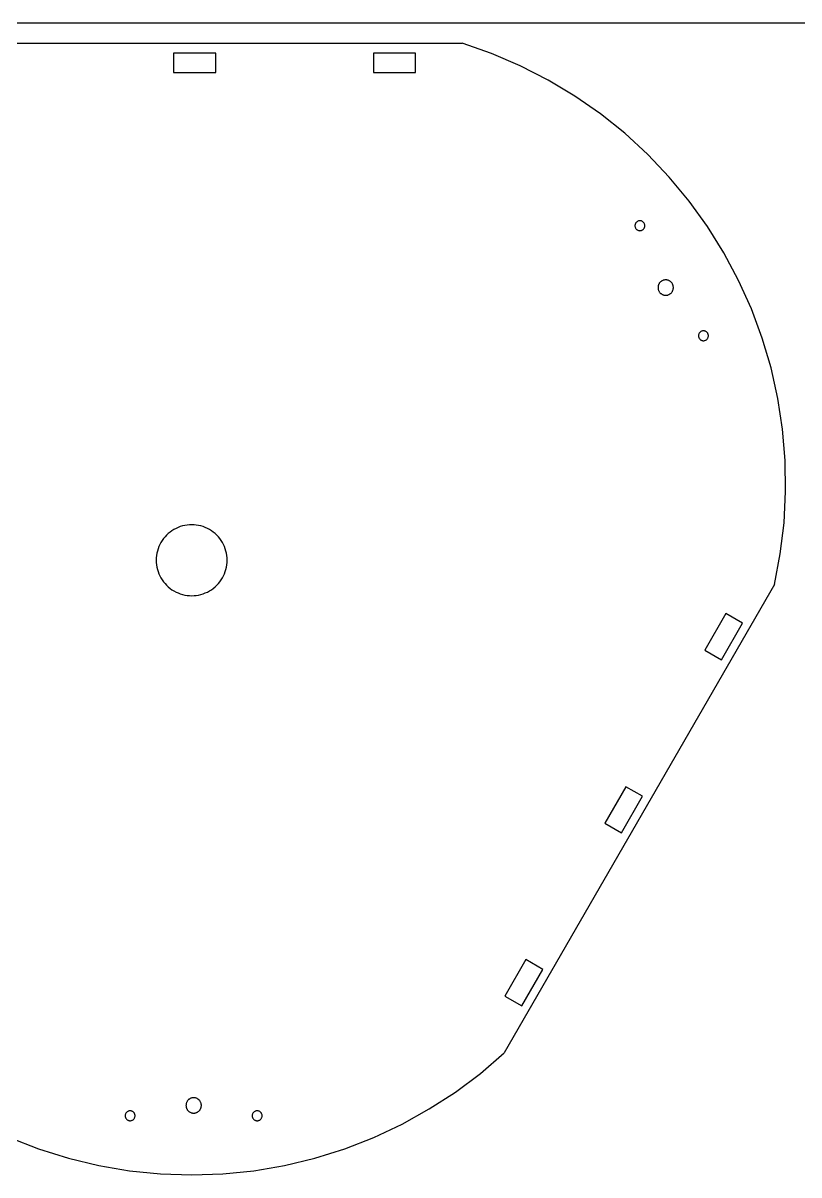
# Model space of a CAD drawing. Extents: x -22.3 to 21.7, y -13.4 to 13.4.
# Drawn here: x 0.2 to 11.14, y -3.14 to 13.09 of the extents above; entities that cross this region are included whole.
import ezdxf

# ---------------------------------------------------------------- set-up
doc = ezdxf.new("R2010")
doc.units = 0
doc.header["$MEASUREMENT"] = 0
doc.layers.get('0').update_dxf_attribs({"linetype": 'CONTINUOUS'})

msp = doc.modelspace()

# ---------------------------------------------------------------- linework, layer by layer
for p, q in [((21.711, 13.086), (-22.289, 13.086)), ((-1.235, 12.801), (6.389, 12.801)), ((2.322, 12.66), (2.322, 12.388)), ((2.915, 12.66), (2.322, 12.66)), ((2.915, 12.388), (2.915, 12.66)), ((5.137, 12.66), (5.137, 12.388)), ((5.73, 12.66), (5.137, 12.66)), ((5.73, 12.388), (5.73, 12.66)), ((6.803, 12.656), (6.389, 12.801)), ((7.208, 12.483), (6.803, 12.656)), ((2.322, 12.388), (2.915, 12.388)), ((5.137, 12.388), (5.73, 12.388)), ((7.599, 12.283), (7.208, 12.483)), ((7.976, 12.057), (7.599, 12.283)), ((8.337, 11.807), (7.976, 12.057)), ((8.681, 11.532), (8.337, 11.807)), ((9.004, 11.235), (8.681, 11.532)), ((9.307, 10.916), (9.004, 11.235)), ((9.588, 10.578), (9.307, 10.916)), ((9.845, 10.221), (9.588, 10.578)), ((8.826, 10.245), (8.824, 10.237)), ((8.824, 10.237), (8.824, 10.23)), ((8.824, 10.23), (8.824, 10.223)), ((8.827, 10.252), (8.826, 10.245)), ((8.83, 10.259), (8.827, 10.252)), ((8.833, 10.265), (8.83, 10.259)), ((8.837, 10.271), (8.833, 10.265)), ((8.842, 10.277), (8.837, 10.271)), ((8.847, 10.282), (8.842, 10.277)), ((8.853, 10.287), (8.847, 10.282)), ((8.859, 10.291), (8.853, 10.287)), ((8.865, 10.294), (8.859, 10.291)), ((8.872, 10.297), (8.865, 10.294)), ((8.879, 10.298), (8.872, 10.297)), ((8.887, 10.3), (8.879, 10.298)), ((8.894, 10.3), (8.887, 10.3)), ((8.901, 10.3), (8.894, 10.3)), ((8.908, 10.298), (8.901, 10.3)), ((8.915, 10.297), (8.908, 10.298)), ((8.922, 10.294), (8.915, 10.297)), ((8.929, 10.291), (8.922, 10.294)), ((8.935, 10.287), (8.929, 10.291)), ((8.941, 10.282), (8.935, 10.287)), ((8.946, 10.277), (8.941, 10.282)), ((8.95, 10.271), (8.946, 10.277)), ((8.954, 10.265), (8.95, 10.271)), ((8.958, 10.259), (8.954, 10.265)), ((8.96, 10.252), (8.958, 10.259)), ((8.962, 10.245), (8.96, 10.252)), ((8.963, 10.237), (8.962, 10.245)), ((8.964, 10.23), (8.963, 10.237)), ((8.963, 10.223), (8.964, 10.23)), ((8.824, 10.223), (8.826, 10.216)), ((8.826, 10.216), (8.827, 10.209)), ((8.827, 10.209), (8.83, 10.202)), ((8.83, 10.202), (8.833, 10.195)), ((8.833, 10.195), (8.837, 10.189)), ((8.837, 10.189), (8.842, 10.183)), ((8.842, 10.183), (8.847, 10.178)), ((8.847, 10.178), (8.853, 10.174)), ((8.853, 10.174), (8.859, 10.17)), ((8.859, 10.17), (8.865, 10.166)), ((8.865, 10.166), (8.872, 10.164)), ((8.872, 10.164), (8.879, 10.162)), ((8.879, 10.162), (8.887, 10.161)), ((8.887, 10.161), (8.894, 10.16)), ((8.894, 10.16), (8.901, 10.161)), ((8.901, 10.161), (8.908, 10.162)), ((8.908, 10.162), (8.915, 10.164)), ((8.915, 10.164), (8.922, 10.166)), ((8.922, 10.166), (8.929, 10.17)), ((8.929, 10.17), (8.935, 10.174)), ((8.935, 10.174), (8.941, 10.178)), ((8.941, 10.178), (8.946, 10.183)), ((8.946, 10.183), (8.95, 10.189)), ((8.95, 10.189), (8.954, 10.195)), ((8.954, 10.195), (8.958, 10.202)), ((8.958, 10.202), (8.96, 10.209)), ((8.96, 10.209), (8.962, 10.216)), ((8.962, 10.216), (8.963, 10.223)), ((10.078, 9.848), (9.845, 10.221)), ((10.285, 9.46), (10.078, 9.848)), ((9.167, 9.419), (9.163, 9.413)), ((9.171, 9.424), (9.167, 9.419)), ((9.176, 9.43), (9.171, 9.424)), ((9.181, 9.435), (9.176, 9.43)), ((9.186, 9.44), (9.181, 9.435)), ((9.191, 9.444), (9.186, 9.44)), ((9.197, 9.449), (9.191, 9.444)), ((9.203, 9.452), (9.197, 9.449)), ((9.209, 9.456), (9.203, 9.452)), ((9.216, 9.459), (9.209, 9.456)), ((9.222, 9.461), (9.216, 9.459)), ((9.229, 9.463), (9.222, 9.461)), ((9.236, 9.465), (9.229, 9.463)), ((9.243, 9.466), (9.236, 9.465)), ((9.25, 9.467), (9.243, 9.466)), ((9.257, 9.467), (9.25, 9.467)), ((9.264, 9.467), (9.257, 9.467)), ((9.271, 9.466), (9.264, 9.467)), ((9.278, 9.465), (9.271, 9.466)), ((9.285, 9.463), (9.278, 9.465)), ((9.292, 9.461), (9.285, 9.463)), ((9.299, 9.459), (9.292, 9.461)), ((9.305, 9.456), (9.299, 9.459)), ((9.311, 9.452), (9.305, 9.456)), ((9.317, 9.449), (9.311, 9.452)), ((9.323, 9.444), (9.317, 9.449)), ((9.329, 9.44), (9.323, 9.444)), ((9.334, 9.435), (9.329, 9.44)), ((9.339, 9.43), (9.334, 9.435)), ((9.343, 9.424), (9.339, 9.43)), ((9.347, 9.419), (9.343, 9.424)), ((9.351, 9.413), (9.347, 9.419)), ((10.465, 9.059), (10.285, 9.46)), ((9.15, 9.373), (9.149, 9.366)), ((9.149, 9.366), (9.149, 9.359)), ((9.149, 9.359), (9.149, 9.351)), ((9.149, 9.351), (9.15, 9.344)), ((9.151, 9.38), (9.15, 9.373)), ((9.15, 9.344), (9.151, 9.337)), ((9.153, 9.387), (9.151, 9.38)), ((9.151, 9.337), (9.153, 9.331)), ((9.155, 9.393), (9.153, 9.387)), ((9.153, 9.331), (9.155, 9.324)), ((9.157, 9.4), (9.155, 9.393)), ((9.155, 9.324), (9.157, 9.317)), ((9.16, 9.406), (9.157, 9.4)), ((9.157, 9.317), (9.16, 9.311)), ((9.163, 9.413), (9.16, 9.406)), ((9.16, 9.311), (9.163, 9.304)), ((9.163, 9.304), (9.167, 9.298)), ((9.167, 9.298), (9.171, 9.293)), ((9.171, 9.293), (9.176, 9.287)), ((9.176, 9.287), (9.181, 9.282)), ((9.181, 9.282), (9.186, 9.277)), ((9.186, 9.277), (9.191, 9.273)), ((9.191, 9.273), (9.197, 9.269)), ((9.197, 9.269), (9.203, 9.265)), ((9.203, 9.265), (9.209, 9.261)), ((9.209, 9.261), (9.216, 9.259)), ((9.216, 9.259), (9.222, 9.256)), ((9.222, 9.256), (9.229, 9.254)), ((9.229, 9.254), (9.236, 9.252)), ((9.236, 9.252), (9.243, 9.251)), ((9.243, 9.251), (9.25, 9.251)), ((9.264, 9.251), (9.271, 9.251)), ((9.271, 9.251), (9.278, 9.252)), ((9.278, 9.252), (9.285, 9.254)), ((9.285, 9.254), (9.292, 9.256)), ((9.292, 9.256), (9.299, 9.259)), ((9.299, 9.259), (9.305, 9.261)), ((9.305, 9.261), (9.311, 9.265)), ((9.311, 9.265), (9.317, 9.269)), ((9.317, 9.269), (9.323, 9.273)), ((9.323, 9.273), (9.329, 9.277)), ((9.329, 9.277), (9.334, 9.282)), ((9.334, 9.282), (9.339, 9.287)), ((9.339, 9.287), (9.343, 9.293)), ((9.343, 9.293), (9.347, 9.298)), ((9.347, 9.298), (9.351, 9.304)), ((9.354, 9.406), (9.351, 9.413)), ((9.351, 9.304), (9.354, 9.311)), ((9.357, 9.4), (9.354, 9.406)), ((9.354, 9.311), (9.357, 9.317)), ((9.36, 9.393), (9.357, 9.4)), ((9.357, 9.317), (9.36, 9.324)), ((9.362, 9.387), (9.36, 9.393)), ((9.36, 9.324), (9.362, 9.331)), ((9.363, 9.38), (9.362, 9.387)), ((9.362, 9.331), (9.363, 9.337)), ((9.364, 9.373), (9.363, 9.38)), ((9.363, 9.337), (9.364, 9.344)), ((9.365, 9.366), (9.364, 9.373)), ((9.364, 9.344), (9.365, 9.351)), ((9.365, 9.359), (9.365, 9.366)), ((9.365, 9.351), (9.365, 9.359)), ((9.25, 9.251), (9.257, 9.25)), ((9.257, 9.25), (9.264, 9.251)), ((10.617, 8.647), (10.465, 9.059)), ((9.721, 8.694), (9.719, 8.687)), ((9.719, 8.687), (9.719, 8.68)), ((9.719, 8.68), (9.719, 8.672)), ((9.719, 8.672), (9.721, 8.665)), ((9.722, 8.701), (9.721, 8.694)), ((9.721, 8.665), (9.722, 8.658)), ((9.725, 8.708), (9.722, 8.701)), ((9.722, 8.658), (9.725, 8.651)), ((9.728, 8.715), (9.725, 8.708)), ((9.725, 8.651), (9.728, 8.645)), ((9.732, 8.721), (9.728, 8.715)), ((9.728, 8.645), (9.732, 8.639)), ((9.737, 8.727), (9.732, 8.721)), ((9.732, 8.639), (9.737, 8.633)), ((9.742, 8.732), (9.737, 8.727)), ((9.737, 8.633), (9.742, 8.628)), ((9.748, 8.736), (9.742, 8.732)), ((9.742, 8.628), (9.748, 8.623)), ((9.754, 8.74), (9.748, 8.736)), ((9.748, 8.623), (9.754, 8.619)), ((9.761, 8.744), (9.754, 8.74)), ((9.754, 8.619), (9.761, 8.616)), ((9.767, 8.746), (9.761, 8.744)), ((9.761, 8.616), (9.767, 8.613)), ((9.774, 8.748), (9.767, 8.746)), ((9.767, 8.613), (9.774, 8.611)), ((9.782, 8.749), (9.774, 8.748)), ((9.774, 8.611), (9.782, 8.61)), ((9.789, 8.75), (9.782, 8.749)), ((9.782, 8.61), (9.789, 8.61)), ((9.796, 8.749), (9.789, 8.75)), ((9.789, 8.61), (9.796, 8.61)), ((9.803, 8.748), (9.796, 8.749)), ((9.796, 8.61), (9.803, 8.611)), ((9.811, 8.746), (9.803, 8.748)), ((9.803, 8.611), (9.811, 8.613)), ((9.817, 8.744), (9.811, 8.746)), ((9.811, 8.613), (9.817, 8.616)), ((9.824, 8.74), (9.817, 8.744)), ((9.817, 8.616), (9.824, 8.619)), ((9.83, 8.736), (9.824, 8.74)), ((9.824, 8.619), (9.83, 8.623)), ((9.836, 8.732), (9.83, 8.736)), ((9.83, 8.623), (9.836, 8.628)), ((9.841, 8.727), (9.836, 8.732)), ((9.836, 8.628), (9.841, 8.633)), ((9.845, 8.721), (9.841, 8.727)), ((9.841, 8.633), (9.845, 8.639)), ((9.849, 8.715), (9.845, 8.721)), ((9.845, 8.639), (9.849, 8.645)), ((9.853, 8.708), (9.849, 8.715)), ((9.849, 8.645), (9.853, 8.651)), ((9.855, 8.701), (9.853, 8.708)), ((9.853, 8.651), (9.855, 8.658)), ((9.857, 8.694), (9.855, 8.701)), ((9.855, 8.658), (9.857, 8.665)), ((9.858, 8.687), (9.857, 8.694)), ((9.857, 8.665), (9.858, 8.672)), ((9.859, 8.68), (9.858, 8.687)), ((9.858, 8.672), (9.859, 8.68)), ((10.742, 8.226), (10.617, 8.647)), ((10.837, 7.796), (10.742, 8.226)), ((10.904, 7.362), (10.837, 7.796)), ((10.94, 6.924), (10.904, 7.362)), ((10.947, 6.484), (10.94, 6.924)), ((10.925, 6.045), (10.947, 6.484)), ((2.479, 6.008), (2.448, 6.001)), ((2.512, 6.013), (2.479, 6.008)), ((2.544, 6.017), (2.512, 6.013)), ((2.577, 6.018), (2.544, 6.017)), ((2.61, 6.017), (2.577, 6.018)), ((2.642, 6.013), (2.61, 6.017)), ((2.675, 6.008), (2.642, 6.013)), ((2.706, 6.001), (2.675, 6.008)), ((10.872, 5.609), (10.925, 6.045)), ((2.201, 5.847), (2.18, 5.822)), ((2.223, 5.871), (2.201, 5.847)), ((2.247, 5.894), (2.223, 5.871)), ((2.273, 5.914), (2.247, 5.894)), ((2.299, 5.933), (2.273, 5.914)), ((2.327, 5.951), (2.299, 5.933)), ((2.356, 5.966), (2.327, 5.951)), ((2.386, 5.98), (2.356, 5.966)), ((2.416, 5.991), (2.386, 5.98)), ((2.448, 6.001), (2.416, 5.991)), ((2.738, 5.991), (2.706, 6.001)), ((2.768, 5.98), (2.738, 5.991)), ((2.798, 5.966), (2.768, 5.98)), ((2.827, 5.951), (2.798, 5.966)), ((2.855, 5.933), (2.827, 5.951)), ((2.881, 5.914), (2.855, 5.933)), ((2.907, 5.894), (2.881, 5.914)), ((2.931, 5.871), (2.907, 5.894)), ((2.953, 5.847), (2.931, 5.871)), ((2.974, 5.822), (2.953, 5.847)), ((2.115, 5.709), (2.104, 5.678)), ((2.129, 5.739), (2.115, 5.709)), ((2.144, 5.768), (2.129, 5.739)), ((2.161, 5.795), (2.144, 5.768)), ((2.18, 5.822), (2.161, 5.795)), ((2.993, 5.795), (2.974, 5.822)), ((3.01, 5.768), (2.993, 5.795)), ((3.025, 5.739), (3.01, 5.768)), ((3.039, 5.709), (3.025, 5.739)), ((3.05, 5.678), (3.039, 5.709)), ((2.078, 5.55), (2.077, 5.518)), ((2.081, 5.583), (2.078, 5.55)), ((2.087, 5.615), (2.081, 5.583)), ((2.094, 5.647), (2.087, 5.615)), ((2.104, 5.678), (2.094, 5.647)), ((3.06, 5.647), (3.05, 5.678)), ((3.067, 5.615), (3.06, 5.647)), ((3.073, 5.583), (3.067, 5.615)), ((3.076, 5.55), (3.073, 5.583)), ((3.077, 5.518), (3.076, 5.55)), ((10.79, 5.177), (10.872, 5.609)), ((2.077, 5.518), (2.078, 5.485)), ((2.078, 5.485), (2.081, 5.452)), ((2.081, 5.452), (2.087, 5.42)), ((2.087, 5.42), (2.094, 5.388)), ((2.094, 5.388), (2.104, 5.357)), ((2.104, 5.357), (2.115, 5.326)), ((3.039, 5.326), (3.05, 5.357)), ((3.05, 5.357), (3.06, 5.388)), ((3.06, 5.388), (3.067, 5.42)), ((3.067, 5.42), (3.073, 5.452)), ((3.073, 5.452), (3.076, 5.485)), ((3.076, 5.485), (3.077, 5.518)), ((2.115, 5.326), (2.129, 5.297)), ((2.129, 5.297), (2.144, 5.268)), ((2.144, 5.268), (2.161, 5.24)), ((2.161, 5.24), (2.18, 5.213)), ((2.18, 5.213), (2.201, 5.188)), ((2.953, 5.188), (2.974, 5.213)), ((2.974, 5.213), (2.993, 5.24)), ((2.993, 5.24), (3.01, 5.268)), ((3.01, 5.268), (3.025, 5.297)), ((3.025, 5.297), (3.039, 5.326)), ((2.201, 5.188), (2.223, 5.164)), ((2.223, 5.164), (2.247, 5.142)), ((2.247, 5.142), (2.273, 5.121)), ((2.273, 5.121), (2.299, 5.102)), ((2.299, 5.102), (2.327, 5.085)), ((2.327, 5.085), (2.356, 5.069)), ((2.356, 5.069), (2.386, 5.056)), ((2.386, 5.056), (2.416, 5.044)), ((2.416, 5.044), (2.448, 5.035)), ((2.448, 5.035), (2.479, 5.027)), ((2.675, 5.027), (2.706, 5.035)), ((2.706, 5.035), (2.738, 5.044)), ((2.738, 5.044), (2.768, 5.056)), ((2.768, 5.056), (2.798, 5.069)), ((2.798, 5.069), (2.827, 5.085)), ((2.827, 5.085), (2.855, 5.102)), ((2.855, 5.102), (2.881, 5.121)), ((2.881, 5.121), (2.907, 5.142)), ((2.907, 5.142), (2.931, 5.164)), ((2.931, 5.164), (2.953, 5.188)), ((10.79, 5.177), (6.979, -1.425)), ((2.479, 5.027), (2.512, 5.022)), ((2.512, 5.022), (2.544, 5.019)), ((2.544, 5.019), (2.577, 5.018)), ((2.577, 5.018), (2.61, 5.019)), ((2.61, 5.019), (2.642, 5.022)), ((2.642, 5.022), (2.675, 5.027)), ((10.103, 4.765), (9.807, 4.252)), ((10.339, 4.629), (10.103, 4.765)), ((10.043, 4.116), (10.339, 4.629)), ((9.807, 4.252), (10.043, 4.116)), ((8.696, 2.327), (8.399, 1.814)), ((8.932, 2.191), (8.696, 2.327)), ((8.635, 1.678), (8.932, 2.191)), ((8.399, 1.814), (8.635, 1.678)), ((7.288, -0.11), (6.992, -0.624)), ((7.524, -0.247), (7.288, -0.11)), ((7.228, -0.76), (7.524, -0.247)), ((6.992, -0.624), (7.228, -0.76)), ((6.646, -1.712), (6.979, -1.425)), ((6.294, -1.975), (6.646, -1.712)), ((2.515, -2.104), (2.511, -2.11)), ((2.519, -2.098), (2.515, -2.104)), ((2.523, -2.093), (2.519, -2.098)), ((2.528, -2.087), (2.523, -2.093)), ((2.533, -2.083), (2.528, -2.087)), ((2.539, -2.078), (2.533, -2.083)), ((2.544, -2.074), (2.539, -2.078)), ((2.55, -2.07), (2.544, -2.074)), ((2.557, -2.067), (2.55, -2.07)), ((2.563, -2.064), (2.557, -2.067)), ((2.57, -2.062), (2.563, -2.064)), ((2.577, -2.059), (2.57, -2.062)), ((2.583, -2.058), (2.577, -2.059)), ((2.59, -2.057), (2.583, -2.058)), ((2.597, -2.056), (2.59, -2.057)), ((2.605, -2.056), (2.597, -2.056)), ((2.612, -2.056), (2.605, -2.056)), ((2.619, -2.057), (2.612, -2.056)), ((2.626, -2.058), (2.619, -2.057)), ((2.633, -2.059), (2.626, -2.058)), ((2.639, -2.062), (2.633, -2.059)), ((2.646, -2.064), (2.639, -2.062)), ((2.652, -2.067), (2.646, -2.064)), ((2.659, -2.07), (2.652, -2.067)), ((2.665, -2.074), (2.659, -2.07)), ((2.67, -2.078), (2.665, -2.074)), ((2.676, -2.083), (2.67, -2.078)), ((2.681, -2.087), (2.676, -2.083)), ((2.686, -2.093), (2.681, -2.087)), ((2.69, -2.098), (2.686, -2.093)), ((2.695, -2.104), (2.69, -2.098)), ((2.698, -2.11), (2.695, -2.104)), ((5.925, -2.214), (6.294, -1.975)), ((1.653, -2.268), (1.649, -2.274)), ((1.658, -2.262), (1.653, -2.268)), ((1.663, -2.257), (1.658, -2.262)), ((1.668, -2.253), (1.663, -2.257)), ((1.675, -2.249), (1.668, -2.253)), ((1.681, -2.245), (1.675, -2.249)), ((1.688, -2.243), (1.681, -2.245)), ((1.695, -2.241), (1.688, -2.243)), ((1.702, -2.24), (1.695, -2.241)), ((1.709, -2.239), (1.702, -2.24)), ((1.717, -2.24), (1.709, -2.239)), ((1.724, -2.241), (1.717, -2.24)), ((1.731, -2.243), (1.724, -2.241)), ((1.738, -2.245), (1.731, -2.243)), ((1.744, -2.249), (1.738, -2.245)), ((1.751, -2.253), (1.744, -2.249)), ((1.756, -2.257), (1.751, -2.253)), ((1.761, -2.262), (1.756, -2.257)), ((1.766, -2.268), (1.761, -2.262)), ((1.77, -2.274), (1.766, -2.268)), ((2.497, -2.157), (2.496, -2.164)), ((2.496, -2.164), (2.497, -2.171)), ((2.498, -2.143), (2.497, -2.15)), ((2.497, -2.15), (2.497, -2.157)), ((2.497, -2.171), (2.497, -2.178)), ((2.497, -2.178), (2.498, -2.185)), ((2.5, -2.136), (2.498, -2.143)), ((2.498, -2.185), (2.5, -2.192)), ((2.502, -2.129), (2.5, -2.136)), ((2.5, -2.192), (2.502, -2.199)), ((2.505, -2.123), (2.502, -2.129)), ((2.502, -2.199), (2.505, -2.205)), ((2.507, -2.116), (2.505, -2.123)), ((2.505, -2.205), (2.507, -2.212)), ((2.511, -2.11), (2.507, -2.116)), ((2.507, -2.212), (2.511, -2.218)), ((2.511, -2.218), (2.515, -2.224)), ((2.515, -2.224), (2.519, -2.23)), ((2.519, -2.23), (2.523, -2.235)), ((2.523, -2.235), (2.528, -2.241)), ((2.528, -2.241), (2.533, -2.245)), ((2.533, -2.245), (2.539, -2.25)), ((2.539, -2.25), (2.544, -2.254)), ((2.544, -2.254), (2.55, -2.258)), ((2.55, -2.258), (2.557, -2.261)), ((2.557, -2.261), (2.563, -2.264)), ((2.563, -2.264), (2.57, -2.267)), ((2.57, -2.267), (2.577, -2.269)), ((2.577, -2.269), (2.583, -2.27)), ((2.583, -2.27), (2.59, -2.271)), ((2.59, -2.271), (2.597, -2.272)), ((2.597, -2.272), (2.605, -2.272)), ((2.605, -2.272), (2.612, -2.272)), ((2.612, -2.272), (2.619, -2.271)), ((2.619, -2.271), (2.626, -2.27)), ((2.626, -2.27), (2.633, -2.269)), ((2.633, -2.269), (2.639, -2.267)), ((2.639, -2.267), (2.646, -2.264)), ((2.646, -2.264), (2.652, -2.261)), ((2.652, -2.261), (2.659, -2.258)), ((2.659, -2.258), (2.665, -2.254)), ((2.665, -2.254), (2.67, -2.25)), ((2.67, -2.25), (2.676, -2.245)), ((2.676, -2.245), (2.681, -2.241)), ((2.681, -2.241), (2.686, -2.235)), ((2.686, -2.235), (2.69, -2.23)), ((2.69, -2.23), (2.695, -2.224)), ((2.695, -2.224), (2.698, -2.218)), ((2.702, -2.116), (2.698, -2.11)), ((2.698, -2.218), (2.702, -2.212)), ((2.705, -2.123), (2.702, -2.116)), ((2.702, -2.212), (2.705, -2.205)), ((2.707, -2.129), (2.705, -2.123)), ((2.705, -2.205), (2.707, -2.199)), ((2.709, -2.136), (2.707, -2.129)), ((2.707, -2.199), (2.709, -2.192)), ((2.711, -2.143), (2.709, -2.136)), ((2.709, -2.192), (2.711, -2.185)), ((2.712, -2.15), (2.711, -2.143)), ((2.711, -2.185), (2.712, -2.178)), ((2.713, -2.157), (2.712, -2.15)), ((2.712, -2.178), (2.713, -2.171)), ((2.713, -2.164), (2.713, -2.157)), ((2.713, -2.171), (2.713, -2.164)), ((3.443, -2.268), (3.439, -2.274)), ((3.448, -2.262), (3.443, -2.268)), ((3.453, -2.257), (3.448, -2.262)), ((3.459, -2.253), (3.453, -2.257)), ((3.465, -2.249), (3.459, -2.253)), ((3.471, -2.245), (3.465, -2.249)), ((3.478, -2.243), (3.471, -2.245)), ((3.485, -2.241), (3.478, -2.243)), ((3.492, -2.24), (3.485, -2.241)), ((3.5, -2.239), (3.492, -2.24)), ((3.507, -2.24), (3.5, -2.239)), ((3.514, -2.241), (3.507, -2.24)), ((3.521, -2.243), (3.514, -2.241)), ((3.528, -2.245), (3.521, -2.243)), ((3.535, -2.249), (3.528, -2.245)), ((3.541, -2.253), (3.535, -2.249)), ((3.546, -2.257), (3.541, -2.253)), ((3.552, -2.262), (3.546, -2.257)), ((3.556, -2.268), (3.552, -2.262)), ((3.56, -2.274), (3.556, -2.268)), ((5.541, -2.428), (5.925, -2.214)), ((1.641, -2.295), (1.64, -2.302)), ((1.64, -2.302), (1.64, -2.309)), ((1.64, -2.309), (1.64, -2.316)), ((1.64, -2.316), (1.641, -2.324)), ((1.643, -2.287), (1.641, -2.295)), ((1.641, -2.324), (1.643, -2.331)), ((1.646, -2.281), (1.643, -2.287)), ((1.643, -2.331), (1.646, -2.338)), ((1.649, -2.274), (1.646, -2.281)), ((1.646, -2.338), (1.649, -2.344)), ((1.649, -2.344), (1.653, -2.35)), ((1.653, -2.35), (1.658, -2.356)), ((1.658, -2.356), (1.663, -2.361)), ((1.663, -2.361), (1.668, -2.366)), ((1.668, -2.366), (1.675, -2.37)), ((1.675, -2.37), (1.681, -2.373)), ((1.681, -2.373), (1.688, -2.376)), ((1.688, -2.376), (1.695, -2.377)), ((1.695, -2.377), (1.702, -2.379)), ((1.702, -2.379), (1.709, -2.379)), ((1.709, -2.379), (1.717, -2.379)), ((1.717, -2.379), (1.724, -2.377)), ((1.724, -2.377), (1.731, -2.376)), ((1.731, -2.376), (1.738, -2.373)), ((1.738, -2.373), (1.744, -2.37)), ((1.744, -2.37), (1.751, -2.366)), ((1.751, -2.366), (1.756, -2.361)), ((1.756, -2.361), (1.761, -2.356)), ((1.761, -2.356), (1.766, -2.35)), ((1.766, -2.35), (1.77, -2.344)), ((1.773, -2.281), (1.77, -2.274)), ((1.77, -2.344), (1.773, -2.338)), ((1.776, -2.287), (1.773, -2.281)), ((1.773, -2.338), (1.776, -2.331)), ((1.778, -2.295), (1.776, -2.287)), ((1.776, -2.331), (1.778, -2.324)), ((1.779, -2.302), (1.778, -2.295)), ((1.778, -2.324), (1.779, -2.316)), ((1.779, -2.309), (1.779, -2.302)), ((1.779, -2.316), (1.779, -2.309)), ((3.431, -2.295), (3.43, -2.302)), ((3.43, -2.302), (3.43, -2.309)), ((3.43, -2.309), (3.43, -2.316)), ((3.43, -2.316), (3.431, -2.324)), ((3.433, -2.287), (3.431, -2.295)), ((3.431, -2.324), (3.433, -2.331)), ((3.436, -2.281), (3.433, -2.287)), ((3.433, -2.331), (3.436, -2.338)), ((3.439, -2.274), (3.436, -2.281)), ((3.436, -2.338), (3.439, -2.344)), ((3.439, -2.344), (3.443, -2.35)), ((3.443, -2.35), (3.448, -2.356)), ((3.448, -2.356), (3.453, -2.361)), ((3.453, -2.361), (3.459, -2.366)), ((3.459, -2.366), (3.465, -2.37)), ((3.465, -2.37), (3.471, -2.373)), ((3.471, -2.373), (3.478, -2.376)), ((3.478, -2.376), (3.485, -2.377)), ((3.485, -2.377), (3.492, -2.379)), ((3.492, -2.379), (3.5, -2.379)), ((3.5, -2.379), (3.507, -2.379)), ((3.507, -2.379), (3.514, -2.377)), ((3.514, -2.377), (3.521, -2.376)), ((3.521, -2.376), (3.528, -2.373)), ((3.528, -2.373), (3.535, -2.37)), ((3.535, -2.37), (3.541, -2.366)), ((3.541, -2.366), (3.546, -2.361)), ((3.546, -2.361), (3.552, -2.356)), ((3.552, -2.356), (3.556, -2.35)), ((3.556, -2.35), (3.56, -2.344)), ((3.563, -2.281), (3.56, -2.274)), ((3.56, -2.344), (3.563, -2.338)), ((3.566, -2.287), (3.563, -2.281)), ((3.563, -2.338), (3.566, -2.331)), ((3.568, -2.295), (3.566, -2.287)), ((3.566, -2.331), (3.568, -2.324)), ((3.569, -2.302), (3.568, -2.295)), ((3.568, -2.324), (3.569, -2.316)), ((3.57, -2.309), (3.569, -2.302)), ((3.569, -2.316), (3.57, -2.309)), ((5.143, -2.615), (5.541, -2.428)), ((0.011, -2.615), (0.42, -2.775)), ((4.734, -2.775), (5.143, -2.615)), ((0.42, -2.775), (0.84, -2.907)), ((0.84, -2.907), (1.267, -3.01)), ((3.887, -3.01), (4.314, -2.907)), ((4.314, -2.907), (4.734, -2.775)), ((1.267, -3.01), (1.7, -3.084)), ((3.454, -3.084), (3.887, -3.01)), ((1.7, -3.084), (2.138, -3.129)), ((2.138, -3.129), (2.577, -3.144)), ((2.577, -3.144), (3.016, -3.129)), ((3.016, -3.129), (3.454, -3.084))]:
    msp.add_line(p, q)

doc.saveas('drawing.dxf')
